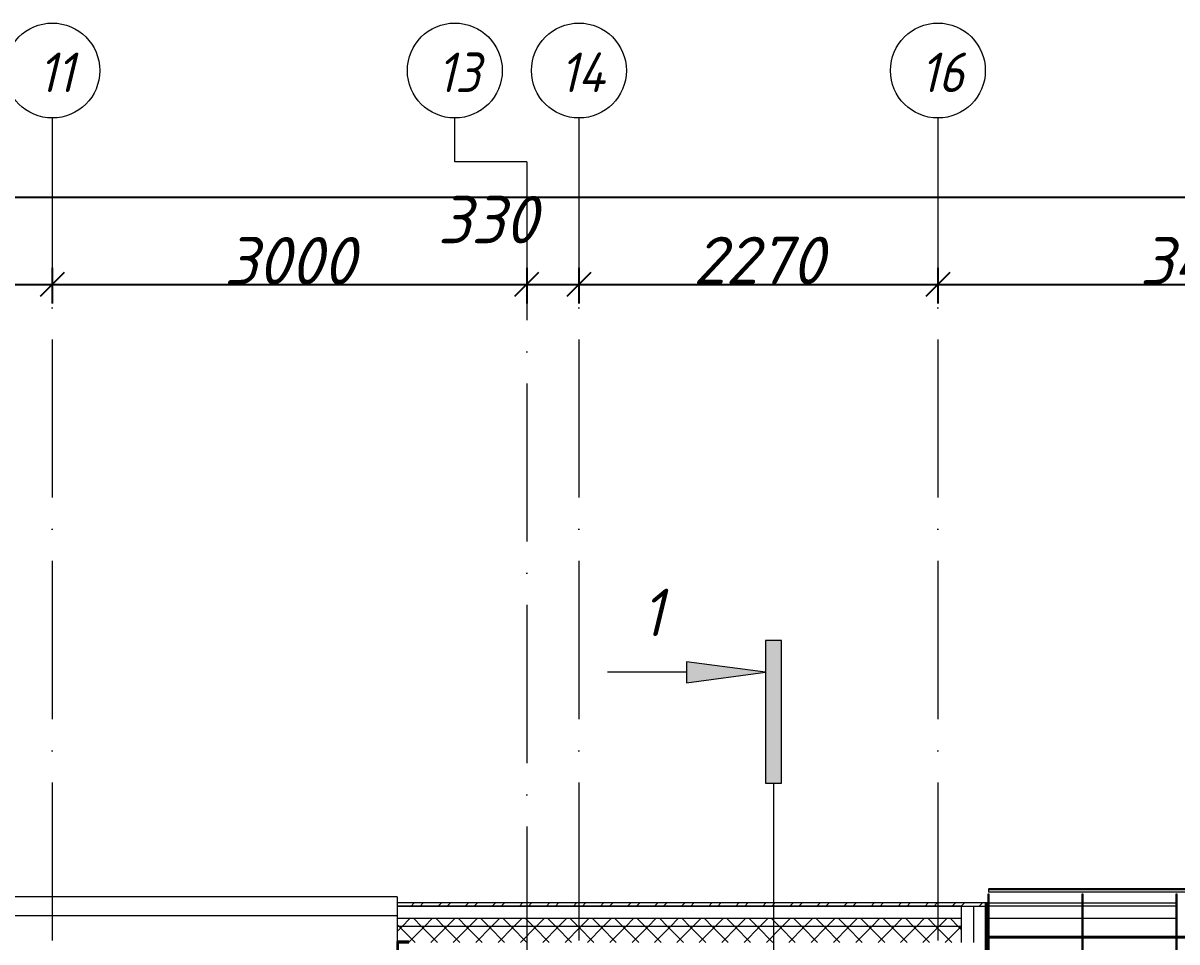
# Model space of a CAD drawing. Header units: millimetres. Extents: x -537608 to 253996, y -217170 to 186033.
# Drawn here: x -166883 to -159586, y 40308 to 46116 of the extents above; entities that cross this region are included whole.
import ezdxf

# ---------------------------------------------------------------- set-up
doc = ezdxf.new("R2010")
doc.units = ezdxf.units.MM
doc.linetypes.add('50_200_ШТРИХ_1Т_ш5_п1_п1_', pattern=[1400, 1000, -200, 0, -200])
for name, color, linetype, lineweight in [('A-____-____-DIMS', 7, 'Continuous', 9), ('A-FLOR-____-OTLN', 7, 'Continuous', 9), ('A-GENM-____-MCUT', 7, 'Continuous', 25), ('A-GENM-____-OTLN', 7, 'Continuous', 9), ('A-GENM-____-OTLN-1', 7, 'Continuous', 25), ('A-GLAZ-____-OTLN', 7, 'Continuous', 9), ('A-WALL-____-MCUT', 7, 'Continuous', 13), ('A-WALL-____-MCUT-1', 7, 'Continuous', 9), ('A-WALL-____-OTLN', 7, 'Continuous', 9), ('A-WALL-____-PATT-1', 7, 'Continuous', 9), ('A-WALL-FNSH-MCUT-1', 7, 'Continuous', 9), ('G-____-____-SYMB', 7, 'Continuous', 9), ('S-GRID-____-IDEN', 7, 'Continuous', 9), ('S-GRID-____-OTLN', 7, 'Continuous', 9), ('S-GRID-____-OTLN-1', 7, '50_200_ШТРИХ_1Т_ш5_п1_п1_', 9)]:
    doc.layers.add(name, color=color, linetype=linetype, lineweight=lineweight)
doc.layers.add('G-____-____-SYMB-1', color=9, linetype='Continuous', lineweight=9, true_color=0x808080)
doc.styles.add('ISOCPEUR_I', font='isocpeui.ttf', dxfattribs={"height": 300})
doc.styles.add('ISOCPEUR_I_10', font='isocpeui.ttf', dxfattribs={"width": 0.9, "height": 180})
doc.styles.add('ISOCPEUR_I_9', font='isocpeui.ttf', dxfattribs={"width": 0.9, "height": 250})
doc.dimstyles.new('ISO-2_5_0_9К_БОЛЬШОЙ_ОСИ', dxfattribs={"dimscale": 304.8, "dimtxt": 248.995294, "dimasz": 0.492126, "dimexe": 0.393701, "dimexo": 0, "dimgap": 0, "dimtad": 1, "dimdec": 0, "dimzin": 0, "dimdsep": 46, "dimtxsty": 'ISOCPEUR_I', "dimblk1": 'OBLIQUE', "dimblk2": 'OBLIQUE', "dimsah": 1, "dimcen": 0.09, "dimdle": 0.393701, "dimazin": 0, "dimtfac": 1, "dimtdec": 4, "dimtix": 1, "dimtmove": 0, "dimatfit": 3, "dimfxl": 1, "dimtvp": 1, "dimtolj": 1, "dimtzin": 0, "dimarcsym": 2})
doc.dimstyles.new('ISO-2_5_0_9К_БОЛЬШОЙ_ОСИ_1', dxfattribs={"dimscale": 304.8, "dimtxt": 248.995294, "dimasz": 0.492126, "dimexe": 0.393701, "dimexo": 0, "dimgap": 0, "dimtad": 1, "dimdec": 0, "dimzin": 0, "dimdsep": 46, "dimtxsty": 'ISOCPEUR_I', "dimblk1": 'OBLIQUE', "dimblk2": 'OBLIQUE', "dimsah": 1, "dimcen": 0.09, "dimdle": 0.393701, "dimazin": 0, "dimtfac": 1, "dimtdec": 4, "dimtix": 1, "dimtmove": 1, "dimatfit": 3, "dimfxl": 1, "dimtvp": 1, "dimtolj": 1, "dimtzin": 0, "dimarcsym": 2})
doc.dimstyles.new('ISO-2_5_0_9К_БОЛЬШОЙ_ОСИ_2', dxfattribs={"dimscale": 304.8, "dimtxt": 248.995294, "dimasz": 0.492126, "dimexe": 0.393701, "dimexo": 0, "dimgap": 0, "dimtad": 1, "dimdec": 0, "dimzin": 0, "dimdsep": 46, "dimtxsty": 'ISOCPEUR_I_9', "dimblk1": 'OBLIQUE', "dimblk2": 'OBLIQUE', "dimsah": 1, "dimcen": 0.09, "dimdle": 0.393701, "dimazin": 0, "dimtfac": 1, "dimtdec": 4, "dimtix": 1, "dimtmove": 2, "dimatfit": 3, "dimfxl": 1, "dimtvp": 1, "dimtolj": 1, "dimtzin": 0, "dimarcsym": 2})
pattern_1 = [(45, (-184647.67, -45376.49), (-70.71068, 70.71068), []), (135, (-184647.67, -45376.49), (-70.71068, -70.71068), [])]

# ---------------------------------------------------------------- blocks, each defined once
blk = doc.blocks.new('141_Фартук_СКБ - 141_Фартук_СКБ_вентфасад-30031396-АР1_План отверстий 2 этажа в осях 1-64_Ю-ЯЯ')
at = {"layer": 'A-GENM-____-MCUT'}
for p, q in [((26160, -29), (0, -29)), ((0, -30), (26160, -30)), ((26160, -30), (26160, -29))]:
    blk.add_line(p, q, dxfattribs=at)
at = {"layer": 'A-GENM-____-OTLN'}
for p, q in [((0, -11.2), (26160, -11.2)), ((0, -11.5), (26160, -11.5)), ((26160, -11.5), (26160, -11.2)), ((26160, -29), (26160, -11.5))]:
    blk.add_line(p, q, dxfattribs=at)
blk = doc.blocks.new('Элемент крепления - Пластина-30015157-АР1_План отверстий 2 этажа в осях 1-64_Ю-ЯЯ')
at = {"layer": 'A-GENM-____-OTLN'}
for p, q in [((25651.1, 85294), (25651.1, 85988)), ((25651.1, 85988), (25656.1, 85988)), ((25656.1, 85988), (25656.1, 85294)), ((25656.1, 85294), (25651.1, 85294))]:
    blk.add_line(p, q, dxfattribs=at)
blk = doc.blocks.new('Швеллер - 140х58-30031487-АР1_План отверстий 2 этажа в осях 1-64_Ю-ЯЯ')
at = {"layer": 'A-GENM-____-MCUT'}
for p, q in [((-12488, 75), (-13077.5, 75)), ((-11893.4, 75), (-12483, 75)), ((-11298.9, 75), (-11888.4, 75)), ((-13077.5, 71), (-12488, 71)), ((-12483, 71), (-11893.4, 71)), ((-11888.4, 71), (-11298.9, 71))]:
    blk.add_line(p, q, dxfattribs=at)
blk = doc.blocks.new('Отлив_СКБ - Отлив витража_120_НВФ-31886523-АР1_План отверстий 2 этажа в осях 1-64_Ю-ЯЯ')
at = {"layer": 'A-GLAZ-____-OTLN'}
for p, q in [((9500, 120), (0, 120)), ((9500, 120), (9500, 83)), ((0, 2), (9500, 2)), ((9500, 0), (0, 0))]:
    blk.add_line(p, q, dxfattribs=at)
blk = doc.blocks.new('Фахверк_СКБ_Уголок - 250_2700-27497298-АР1_План отверстий 2 этажа в осях 1-64_Ю-ЯЯ')
at = {"layer": 'A-GENM-____-MCUT'}
for p, q in [((200, 181), (125, 181)), ((125, 181), (125, 106)), ((131, 106), (131, 175)), ((131, 175), (200, 175)), ((200, 175), (200, 181)), ((125, 106), (131, 106)), ((131, -6), (125, -6)), ((125, -6), (125, -81)), ((131, -75), (131, -6)), ((125, -81), (200, -81)), ((200, -75), (131, -75)), ((200, -81), (200, -75))]:
    blk.add_line(p, q, dxfattribs=at)
blk = doc.blocks.new('Ось сетки - Круг_Ø6_00__ISO-2_5_0_9K_-25732049-АР1_План отверстий 2 этажа в осях 1-64_Ю-ЯЯ')
at = {"layer": 'S-GRID-____-IDEN'}
blk.add_circle((0, 0), 3, dxfattribs=at)
blk = doc.blocks.new('Разрез - Заголовок разреза-10218885-АР1_План отверстий 2 этажа в осях 1-64_Ю-ЯЯ')
at = {"layer": 'G-____-____-SYMB'}
for points in [[(0, 0.5), (0, -0.5), (-9, -0.5), (-9, 0.5)], [(-6.342, -5.5), (-7.658, -5.5), (-7, -0.5)]]:
    blk.add_hatch(color=256, dxfattribs=at).paths.add_polyline_path(points, flags=0)
for p, q in [((0, 0.5), (-9, 0.5)), ((-9, 0.5), (-9, -0.5)), ((0, -0.5), (0, 0.5)), ((-9, -0.5), (0, -0.5)), ((-7, -0.5), (-7.658, -5.5)), ((-6.342, -5.5), (-7, -0.5)), ((-7.658, -5.5), (-6.342, -5.5)), ((-7, -5.5), (-7, -10.5))]:
    blk.add_line(p, q, dxfattribs=at)
blk = doc.blocks.new('_Oblique')
at = {"color": 0, "linetype": 'ByBlock', "lineweight": -2}
blk.add_line((-0.5, -0.5), (0.5, 0.5), dxfattribs=at)
blk = doc.blocks.new('*D2253')
at = {"layer": 'A-____-____-DIMS', "color": 0, "lineweight": -2, "transparency": 16777216}
for p, q in [((-171397.7, 44570), (-171397.7, 44344)), ((-166697.7, 44570), (-166697.7, 44344)), ((-171517.7, 44464), (-166577.7, 44464))]:
    blk.add_line(p, q, dxfattribs=at)
at = {"layer": 'Defpoints', "color": 0, "transparency": 16777216}
for p in [(-171397.7, 44570), (-166697.7, 44570), (-166697.7, 44464)]:
    blk.add_point(p, dxfattribs=at)
at = {"layer": 'A-____-____-DIMS', "color": 0, "lineweight": -2, "transparency": 16777216, "xscale": 150, "yscale": 150, "zscale": 150, "rotation": 180}
blk.add_blockref('_Oblique', (-171397.7, 44464), dxfattribs=at)
at = {"layer": 'A-____-____-DIMS', "color": 0, "lineweight": -2, "transparency": 16777216, "xscale": 150, "yscale": 150, "zscale": 150}
blk.add_blockref('_Oblique', (-166697.7, 44464), dxfattribs=at)
at = {"layer": 'A-____-____-DIMS', "color": 0, "transparency": 16777216, "insert": (-169047.7, 44615.9), "char_height": 300, "width": 781.462, "attachment_point": 5, "style": 'ISOCPEUR_I'}
blk.add_mtext('\\A1;4700', dxfattribs=at)
blk = doc.blocks.new('*D2254')
at = {"layer": 'A-____-____-DIMS', "color": 0, "lineweight": -2, "transparency": 16777216}
for p, q in [((-166697.7, 44570), (-166697.7, 44344)), ((-163697.7, 44570), (-163697.7, 44344)), ((-166817.7, 44464), (-163577.7, 44464))]:
    blk.add_line(p, q, dxfattribs=at)
at = {"layer": 'Defpoints', "color": 0, "transparency": 16777216}
for p in [(-166697.7, 44570), (-163697.7, 44570), (-163697.7, 44464)]:
    blk.add_point(p, dxfattribs=at)
at = {"layer": 'A-____-____-DIMS', "color": 0, "lineweight": -2, "transparency": 16777216, "xscale": 150, "yscale": 150, "zscale": 150, "rotation": 180}
blk.add_blockref('_Oblique', (-166697.7, 44464), dxfattribs=at)
at = {"layer": 'A-____-____-DIMS', "color": 0, "lineweight": -2, "transparency": 16777216, "xscale": 150, "yscale": 150, "zscale": 150}
blk.add_blockref('_Oblique', (-163697.7, 44464), dxfattribs=at)
at = {"layer": 'A-____-____-DIMS', "color": 0, "transparency": 16777216, "insert": (-165197.7, 44614), "char_height": 300, "width": 758.478, "attachment_point": 5, "style": 'ISOCPEUR_I'}
blk.add_mtext('\\A1;3000', dxfattribs=at)
blk = doc.blocks.new('*D2255')
at = {"layer": 'A-____-____-DIMS', "color": 0, "lineweight": -2, "transparency": 16777216}
for p, q in [((-163697.7, 44570), (-163697.7, 44344)), ((-163367.7, 44570), (-163367.7, 44344)), ((-163817.7, 44464), (-163247.7, 44464))]:
    blk.add_line(p, q, dxfattribs=at)
at = {"layer": 'Defpoints', "color": 0, "transparency": 16777216}
for p in [(-163697.7, 44570), (-163367.7, 44570), (-163367.7, 44464)]:
    blk.add_point(p, dxfattribs=at)
at = {"layer": 'A-____-____-DIMS', "color": 0, "lineweight": -2, "transparency": 16777216, "xscale": 150, "yscale": 150, "zscale": 150, "rotation": 180}
blk.add_blockref('_Oblique', (-163697.7, 44464), dxfattribs=at)
at = {"layer": 'A-____-____-DIMS', "color": 0, "lineweight": -2, "transparency": 16777216, "xscale": 150, "yscale": 150, "zscale": 150}
blk.add_blockref('_Oblique', (-163367.7, 44464), dxfattribs=at)
at = {"layer": 'A-____-____-DIMS', "color": 0, "transparency": 16777216, "insert": (-164261.5, 45023.9), "char_height": 300, "width": 568.858, "attachment_point": 1, "line_spacing_factor": 1.149209, "style": 'ISOCPEUR_I'}
blk.add_mtext('\\A1;330', dxfattribs=at)
blk = doc.blocks.new('*D2256')
at = {"layer": 'A-____-____-DIMS', "color": 0, "lineweight": -2, "transparency": 16777216}
for p, q in [((-163367.7, 44570), (-163367.7, 44344)), ((-161097.7, 44570), (-161097.7, 44344)), ((-163487.7, 44464), (-160977.7, 44464))]:
    blk.add_line(p, q, dxfattribs=at)
at = {"layer": 'Defpoints', "color": 0, "transparency": 16777216}
for p in [(-163367.7, 44570), (-161097.7, 44570), (-161097.7, 44464)]:
    blk.add_point(p, dxfattribs=at)
at = {"layer": 'A-____-____-DIMS', "color": 0, "lineweight": -2, "transparency": 16777216, "xscale": 150, "yscale": 150, "zscale": 150, "rotation": 180}
blk.add_blockref('_Oblique', (-163367.7, 44464), dxfattribs=at)
at = {"layer": 'A-____-____-DIMS', "color": 0, "lineweight": -2, "transparency": 16777216, "xscale": 150, "yscale": 150, "zscale": 150}
blk.add_blockref('_Oblique', (-161097.7, 44464), dxfattribs=at)
at = {"layer": 'A-____-____-DIMS', "color": 0, "transparency": 16777216, "insert": (-162232.7, 44615.9), "char_height": 300, "width": 758.478, "attachment_point": 5, "style": 'ISOCPEUR_I'}
blk.add_mtext('\\A1;2270', dxfattribs=at)
blk = doc.blocks.new('*D2257')
at = {"layer": 'A-____-____-DIMS', "color": 0, "lineweight": -2, "transparency": 16777216}
for p, q in [((-161097.7, 44570), (-161097.7, 44344)), ((-157697.7, 44570), (-157697.7, 44344)), ((-161217.7, 44464), (-157577.7, 44464))]:
    blk.add_line(p, q, dxfattribs=at)
at = {"layer": 'Defpoints', "color": 0, "transparency": 16777216}
for p in [(-161097.7, 44570), (-157697.7, 44570), (-157697.7, 44464)]:
    blk.add_point(p, dxfattribs=at)
at = {"layer": 'A-____-____-DIMS', "color": 0, "lineweight": -2, "transparency": 16777216, "xscale": 150, "yscale": 150, "zscale": 150, "rotation": 180}
blk.add_blockref('_Oblique', (-161097.7, 44464), dxfattribs=at)
at = {"layer": 'A-____-____-DIMS', "color": 0, "lineweight": -2, "transparency": 16777216, "xscale": 150, "yscale": 150, "zscale": 150}
blk.add_blockref('_Oblique', (-157697.7, 44464), dxfattribs=at)
at = {"layer": 'A-____-____-DIMS', "color": 0, "transparency": 16777216, "insert": (-159397.7, 44614), "char_height": 300, "width": 781.462, "attachment_point": 5, "style": 'ISOCPEUR_I'}
blk.add_mtext('\\A1;3400', dxfattribs=at)
blk = doc.blocks.new('*D2198')
at = {"layer": 'A-____-____-DIMS', "color": 0, "lineweight": -2, "transparency": 16777216}
for p, q in [((-186997.7, 45122.2), (-186997.7, 44896.2)), ((-83497.7, 45122.2), (-83497.7, 44896.2)), ((-187117.7, 45016.2), (-135764.3, 45016.2)), ((-83377.7, 45016.2), (-134885.3, 45016.2))]:
    blk.add_line(p, q, dxfattribs=at)
at = {"layer": 'Defpoints', "color": 0, "transparency": 16777216}
for p in [(-186997.7, 45122.2), (-83497.7, 45122.2), (-83497.7, 45016.2)]:
    blk.add_point(p, dxfattribs=at)
at = {"layer": 'A-____-____-DIMS', "color": 0, "lineweight": -2, "transparency": 16777216, "xscale": 150, "yscale": 150, "zscale": 150, "rotation": 180}
blk.add_blockref('_Oblique', (-186997.7, 45016.2), dxfattribs=at)
at = {"layer": 'A-____-____-DIMS', "color": 0, "lineweight": -2, "transparency": 16777216, "xscale": 150, "yscale": 150, "zscale": 150}
blk.add_blockref('_Oblique', (-83497.7, 45016.2), dxfattribs=at)
at = {"layer": 'A-____-____-DIMS', "color": 0, "transparency": 16777216, "insert": (-135865, 45342.8), "char_height": 250, "width": 1080.257, "attachment_point": 1, "line_spacing_factor": 1.149209, "style": 'ISOCPEUR_I_9'}
blk.add_mtext('\\A1;103500', dxfattribs=at)

msp = doc.modelspace()

# ---------------------------------------------------------------- hatches: boundary and pattern name
at = {"layer": 'A-WALL-____-PATT-1'}
h = msp.add_hatch(dxfattribs=at)
h.set_pattern_fill('FP_3', color=256, style=0, pattern_type=2)
h.set_pattern_definition([(45, (-184647.67, -45376.49), (-85.53659, 85.53659), []), (45, (-184590.65, -45376.49), (-85.53659, 85.53659), [])])
h.paths.add_polyline_path([(-160780.1725, 40534.5485), (-160780.1725, 40554.5485), (-164517.6725, 40554.5485), (-164517.6725, 40534.5485), (-160801.5946, 40534.5485)], flags=0)
h.paths.add_polyline_path([(-174017.6725, 40534.5485), (-174017.6725, 40554.5485), (-187327.6725, 40554.5485), (-187327.6725, 40534.5485), (-174057.8496, 40534.5485)], flags=0)
h = msp.add_hatch(dxfattribs=at)
h.set_pattern_fill('FP_1', color=256, style=0, pattern_type=2)
h.set_pattern_definition(pattern_1)
h.paths.add_polyline_path([(-164517.6725, 40404.5485), (-160947.6725, 40404.5485), (-160947.6725, 40454.5485), (-164517.6725, 40454.5485)], flags=0)
h.paths.add_polyline_path([(-174057.8496, 40404.5485), (-174017.6725, 40404.5485), (-174017.6725, 40454.5485), (-187097.6725, 40454.5485), (-187097.6725, 40404.5485), (-177592.851, 40404.5485)], flags=0)
h = msp.add_hatch(dxfattribs=at)
h.set_pattern_fill('FP_1', color=256, style=0, pattern_type=2)
h.set_pattern_definition(pattern_1)
h.paths.add_polyline_path([(-161647.6725, 40304.5485), (-160947.6725, 40304.5485), (-160947.6725, 40404.5485), (-164517.6725, 40404.5485), (-164517.6725, 40310.5485), (-164442.6725, 40310.5485), (-164442.6725, 40304.5485), (-161685.345, 40304.5485)], flags=0)
h.paths.add_polyline_path([(-174747.6725, 40304.5485), (-174092.6725, 40304.5485), (-174092.6725, 40310.5485), (-174017.6725, 40310.5485), (-174017.6725, 40404.5485), (-187097.6725, 40404.5485), (-187097.6725, 40304.5485), (-175247.6725, 40304.5485)], flags=0)

# ---------------------------------------------------------------- linework, layer by layer
at = {"layer": 'A-FLOR-____-OTLN'}
for p, q in [((-160185.6271, 40454.5485), (-160775.1725, 40454.5485)), ((-159591.0816, 40454.5485), (-160180.6271, 40454.5485))]:
    msp.add_line(p, q, dxfattribs=at)
at = {"layer": 'A-WALL-____-MCUT'}
for p, q in [((-160947.6725, 40534.5485), (-164517.6725, 40534.5485)), ((-164517.6725, 40534.5485), (-164517.6725, 40310.5485)), ((-160947.6725, 40304.5485), (-160947.6725, 40534.5485))]:
    msp.add_line(p, q, dxfattribs=at)
at = {"layer": 'A-WALL-____-MCUT-1'}
for p, q in [((-160791.6725, 30941.5485), (-160791.6725, 40553.5485)), ((-160785.6725, 30941.5485), (-160785.6725, 40553.5485)), ((-160947.6725, 40454.5485), (-164517.6725, 40454.5485)), ((-160947.6725, 40404.5485), (-164517.6725, 40404.5485))]:
    msp.add_line(p, q, dxfattribs=at)
at = {"layer": 'A-WALL-____-OTLN'}
for p, q in [((-160872.6725, 40534.5485), (-160872.6725, 40304.5485)), ((-160775.1725, 40554.5485), (-160185.6271, 40554.5485)), ((-160185.6271, 40534.5485), (-160775.1725, 40534.5485)), ((-160180.6271, 40554.5485), (-159591.0816, 40554.5485)), ((-159591.0816, 40534.5485), (-160180.6271, 40534.5485))]:
    msp.add_line(p, q, dxfattribs=at)
at = {"layer": 'A-WALL-FNSH-MCUT-1'}
for p, q in [((-160780.1725, 40554.5485), (-164517.6725, 40554.5485)), ((-164517.6725, 40554.5485), (-164517.6725, 40534.5485)), ((-164517.6725, 40534.5485), (-160780.1725, 40534.5485)), ((-160797.6725, 40553.5485), (-160797.6725, 30941.5485)), ((-160780.1725, 40553.5485), (-160797.6725, 40553.5485))]:
    msp.add_line(p, q, dxfattribs=at)
at = {"layer": 'G-____-____-SYMB-1'}
msp.add_line((-162137.6725, 41312.058), (-162137.6725, 9545.0318), dxfattribs=at)
at = {"layer": 'S-GRID-____-OTLN'}
for p, q in [((-164152.5016, 45238.424), (-164152.5016, 45516.3579)), ((-163697.6725, 45238.424), (-164152.5016, 45238.424))]:
    msp.add_line(p, q, dxfattribs=at)
at = {"layer": 'S-GRID-____-OTLN-1'}
for p, q in [((-166697.6725, 45516.3579), (-166697.6725, 7515.0943)), ((-163367.6725, 45516.3579), (-163367.6725, 31870.8368)), ((-161097.6725, 45516.3579), (-161097.6725, 21298.9903)), ((-163697.6725, 45238.424), (-163697.6725, 7515.0943))]:
    msp.add_line(p, q, dxfattribs=at)

# ---------------------------------------------------------------- block references
at = {"layer": 'A-GENM-____-OTLN'}
for name, p in [('Элемент крепления - Пластина-30015157-АР1_План отверстий 2 этажа в осях 1-64_Ю-ЯЯ', (-186431.3089, -45376.4934)), ('Элемент крепления - Пластина-30015157-АР1_План отверстий 2 этажа в осях 1-64_Ю-ЯЯ', (-185836.7634, -45376.4934)), ('Элемент крепления - Пластина-30015157-АР1_План отверстий 2 этажа в осях 1-64_Ю-ЯЯ', (-185242.218, -45376.4934)), ('Швеллер - 140х58-30031487-АР1_План отверстий 2 этажа в осях 1-64_Ю-ЯЯ', (-147697.6725, 40264.5485))]:
    msp.add_blockref(name, p, dxfattribs=at)
at = {"layer": 'A-GENM-____-OTLN', "rotation": 180}
msp.add_blockref('141_Фартук_СКБ - 141_Фартук_СКБ_вентфасад-30031396-АР1_План отверстий 2 этажа в осях 1-64_Ю-ЯЯ', (-134617.6725, 40611.5485), dxfattribs=at)
at = {"layer": 'A-GENM-____-OTLN-1'}
msp.add_blockref('Фахверк_СКБ_Уголок - 250_2700-27497298-АР1_План отверстий 2 этажа в осях 1-64_Ю-ЯЯ', (-164642.6725, 40129.5485), dxfattribs=at)
at = {"layer": 'A-GLAZ-____-OTLN'}
msp.add_blockref('Отлив_СКБ - Отлив витража_120_НВФ-31886523-АР1_План отверстий 2 этажа в осях 1-64_Ю-ЯЯ', (-174017.6725, 40471.5485), dxfattribs=at)
at = {"layer": 'G-____-____-SYMB', "xscale": 99.99999999999993, "yscale": 99.99999999999993, "zscale": 99.99999999999993, "rotation": 269.9999999999996}
msp.add_blockref('Разрез - Заголовок разреза-10218885-АР1_План отверстий 2 этажа в осях 1-64_Ю-ЯЯ', (-162137.6725, 41312.058), dxfattribs=at)
at = {"layer": 'S-GRID-____-IDEN', "xscale": 99.99999999999993, "yscale": 99.99999999999993, "zscale": 99.99999999999993, "rotation": 180}
for p in [(-166697.6725, 45816.3579), (-164152.5016, 45816.3579), (-163367.6725, 45816.3579), (-161097.6725, 45816.3579)]:
    msp.add_blockref('Ось сетки - Круг_Ø6_00__ISO-2_5_0_9K_-25732049-АР1_План отверстий 2 этажа в осях 1-64_Ю-ЯЯ', p, dxfattribs=at)

# ---------------------------------------------------------------- texts
at = {"layer": 'G-____-____-SYMB', "insert": (-162968.8018, 42540.6474), "char_height": 300, "width": 184.388125, "attachment_point": 1, "style": 'ISOCPEUR_I_10'}
msp.add_mtext('\\fISOCPEUR|b0|i1|c204|p34|;1', dxfattribs=at)
at = {"layer": 'S-GRID-____-IDEN', "char_height": 250, "attachment_point": 1, "style": 'ISOCPEUR_I_9'}
for s, insert, width in [('11', (-166784.3442, 45930.2916), 288.6075), ('13', (-164263.0233, 45930.2916), 346.329), ('14', (-163487.1942, 45930.2916), 367.974562), ('16', (-161208.1942, 45930.2916), 346.329)]:
    msp.add_mtext(s, dxfattribs=dict(at, insert=insert, width=width))

# ---------------------------------------------------------------- dimensions: what is measured, and where the dimension line sits
at = {"layer": 'A-____-____-DIMS'}
for base, p1, p2, dimstyle, override, picture, middle in [((-83497.6725, 45016.1751), (-186997.6725, 45122.2411), (-83497.6725, 45122.2411), 'ISO-2_5_0_9К_БОЛЬШОЙ_ОСИ_2', {"dimpost": '<>', "dimfxl": 103500}, '*D2198', (-135324.8223, 45176.1224)), ((-163367.6725, 44463.9558), (-163697.6725, 44570.0218), (-163367.6725, 44570.0218), 'ISO-2_5_0_9К_БОЛЬШОЙ_ОСИ_1', {"dimpost": '<>', "dimfxl": 330}, '*D2255', (-163977.0588, 44623.9031))]:
    dim = msp.add_linear_dim(base=base, p1=p1, p2=p2, dimstyle=dimstyle, override=override, dxfattribs=at)
    dim.commit()
    dim.dimension.update_dxf_attribs({"geometry": picture, "text_midpoint": middle, "dimtype": 160})
for base, p1, p2, override, picture, middle in [((-166697.6725, 44463.9558), (-171397.6725, 44570.0218), (-166697.6725, 44570.0218), {"dimpost": '<>', "dimfxl": 4700}, '*D2253', (-169047.6725, 44615.8876)), ((-163697.6725, 44463.9558), (-166697.6725, 44570.0218), (-163697.6725, 44570.0218), {"dimpost": '<>', "dimfxl": 3000}, '*D2254', (-165197.6725, 44613.9558)), ((-161097.6725, 44463.9558), (-163367.6725, 44570.0218), (-161097.6725, 44570.0218), {"dimpost": '<>', "dimfxl": 2270}, '*D2256', (-162232.6725, 44615.8876)), ((-157697.6725, 44463.9558), (-161097.6725, 44570.0218), (-157697.6725, 44570.0218), {"dimpost": '<>', "dimfxl": 3400}, '*D2257', (-159397.6725, 44613.9558))]:
    dim = msp.add_linear_dim(base=base, p1=p1, p2=p2, dimstyle='ISO-2_5_0_9К_БОЛЬШОЙ_ОСИ', override=override, dxfattribs=at)
    dim.commit()
    dim.dimension.update_dxf_attribs({"geometry": picture, "text_midpoint": middle})

doc.saveas('drawing.dxf')
